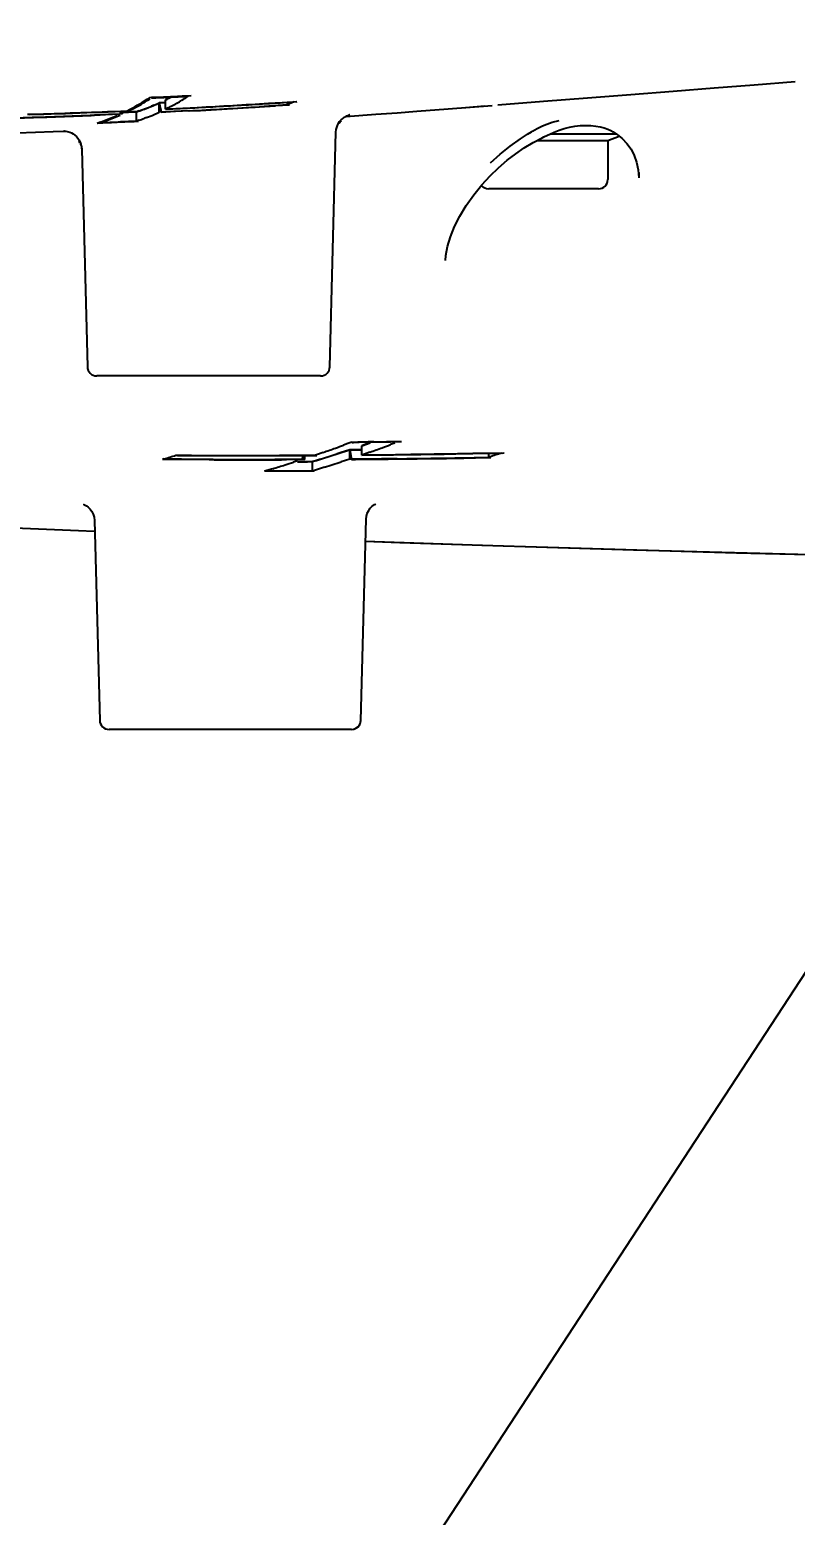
# Model space of a CAD drawing. Header units: millimetres. Extents: x 5828 to 6704, y 123 to 421.
# Drawn here: x 6414.782 to 6416.839, y 166.584 to 170.575 of the extents above; entities that cross this region are included whole.
import ezdxf
from ezdxf import colors
from ezdxf.entities.mleader import LeaderData, LeaderLine
from ezdxf.math import Vec2, Vec3

# ---------------------------------------------------------------- set-up
doc = ezdxf.new("R2010")
doc.units = ezdxf.units.MM
doc.layers.add('DIM', color=7, linetype='Continuous')
doc.layers.add('外形图', color=7, linetype='Continuous')
doc.styles.add('微软雅黑', font='msyh.ttc', dxfattribs={"height": 2.1})
doc.dimstyles.new('尺寸标注_1_20比例', dxfattribs={"dimtxt": 2.1, "dimasz": 1.7, "dimexe": 0.5, "dimexo": 0.4, "dimgap": 0.5, "dimtad": 1, "dimdec": 1, "dimlfac": 20, "dimdsep": 46, "dimtxsty": '微软雅黑', "dimcen": 0.09, "dimadec": 0, "dimazin": 0, "dimtp": 0.01, "dimtm": 0.01, "dimtfac": 1, "dimtdec": 1, "dimtofl": 0, "dimtmove": 0, "dimatfit": 3, "dimfxl": 1, "dimtolj": 1, "dimarcsym": 0})

# ---------------------------------------------------------------- blocks, each defined once
blk = doc.blocks.new('*D1555')
at = {"layer": 'Defpoints', "color": 0}
for p in [(6419.3232, 171.7979), (6421.5708, 171.7951), (6421.5708, 163.756)]:
    blk.add_point(p, dxfattribs=at)
at = {"layer": 'DIM', "color": 0, "linetype": 'ByBlock', "lineweight": -2, "ltscale": 20}
for p, q in [((6419.3232, 171.3979), (6419.3232, 163.256)), ((6421.5708, 171.3951), (6421.5708, 163.256)), ((6417.6232, 163.756), (6415.9232, 163.756)), ((6423.2708, 163.756), (6429.0049, 163.756))]:
    blk.add_line(p, q, dxfattribs=at)
at = {"layer": 'DIM', "color": 0}
for points in [[(6417.6232, 163.4727), (6417.6232, 164.0393), (6419.3232, 163.756)], [(6423.2708, 164.0393), (6423.2708, 163.4727), (6421.5708, 163.756)]]:
    blk.add_solid(points, dxfattribs=at)
at = {"layer": 'DIM', "color": 0, "insert": (6426.9878, 165.3243), "char_height": 2.1, "attachment_point": 5, "style": '微软雅黑'}
blk.add_mtext('\\A1;45', dxfattribs=at)

msp = doc.modelspace()

# ---------------------------------------------------------------- linework, layer by layer
at = {"layer": '外形图', "linetype": 'Continuous'}
for p, q in [((6415.0973, 170.3881), (6415.1041, 170.3924)), ((6415.1094, 170.3926), (6415.1041, 170.3924)), ((6415.1414, 170.394), (6415.1094, 170.3926)), ((6415.1094, 170.392), (6415.1204, 170.3924)), ((6415.1204, 170.3924), (6415.1424, 170.3934)), ((6415.1786, 170.3957), (6415.1414, 170.394)), ((6415.1911, 170.3963), (6415.1786, 170.3957)), ((6415.2159, 170.3975), (6415.1911, 170.3963)), ((6415.197, 170.396), (6415.2079, 170.3965)), ((6414.9354, 170.3525), (6414.9734, 170.354)), ((6414.9734, 170.354), (6415.0111, 170.3555)), ((6415.0052, 170.3558), (6415.0263, 170.3567)), ((6415.0111, 170.3555), (6415.0309, 170.3563)), ((6415.0261, 170.3561), (6415.0245, 170.3508)), ((6415.0263, 170.3567), (6415.0433, 170.3574)), ((6415.0309, 170.3563), (6415.0433, 170.3569)), ((6415.0312, 170.3488), (6415.0312, 170.3571)), ((6415.0364, 170.3532), (6415.0312, 170.353)), ((6415.0312, 170.353), (6415.0365, 170.3532)), ((6415.0581, 170.3542), (6415.0364, 170.3532)), ((6415.0365, 170.3532), (6415.0474, 170.3537)), ((6415.0433, 170.3569), (6415.0486, 170.3571)), ((6415.0474, 170.3537), (6415.0583, 170.3542)), ((6415.0689, 170.3547), (6415.0581, 170.3542)), ((6415.0583, 170.3542), (6415.0693, 170.3547)), ((6415.0756, 170.3569), (6415.0689, 170.3547)), ((6415.0689, 170.3296), (6415.0689, 170.3547)), ((6415.1026, 170.3876), (6415.1058, 170.3897)), ((6415.1161, 170.3725), (6415.1093, 170.3696)), ((6415.1462, 170.3793), (6415.1297, 170.3785)), ((6415.1297, 170.3533), (6415.1297, 170.3785)), ((6415.1475, 170.3542), (6415.1297, 170.3533)), ((6415.13, 170.3785), (6415.1471, 170.3794)), ((6415.13, 170.3785), (6415.1342, 170.3589)), ((6415.1342, 170.3589), (6415.1354, 170.3531)), ((6415.1475, 170.3537), (6415.1354, 170.3531)), ((6415.1539, 170.3904), (6415.1471, 170.3869)), ((6415.1471, 170.3616), (6415.1471, 170.3869)), ((6415.1538, 170.3651), (6415.1471, 170.3616)), ((6415.1471, 170.3616), (6415.1865, 170.3636)), ((6415.1691, 170.3552), (6415.1475, 170.3542)), ((6415.1739, 170.355), (6415.1475, 170.3537)), ((6415.1551, 170.3625), (6415.1936, 170.3644)), ((6415.2082, 170.3572), (6415.1691, 170.3552)), ((6415.2123, 170.357), (6415.1739, 170.355)), ((6415.1865, 170.3636), (6415.2256, 170.3656)), ((6415.1936, 170.3644), (6415.2319, 170.3664)), ((6415.4372, 170.3706), (6415.3997, 170.3682)), ((6415.4234, 170.3774), (6415.4783, 170.3809)), ((6415.4744, 170.373), (6415.4372, 170.3706)), ((6415.48, 170.3728), (6415.4419, 170.3704)), ((6415.4545, 170.3789), (6415.4739, 170.3802)), ((6415.4739, 170.3802), (6415.4918, 170.3813)), ((6415.4744, 170.373), (6415.4744, 170.3813)), ((6415.4783, 170.3809), (6415.4998, 170.3823)), ((6415.4976, 170.3812), (6415.4997, 170.3823)), ((6415.7694, 170.3521), (6415.8223, 170.356)), ((6415.8223, 170.356), (6415.9064, 170.3624)), ((6415.9064, 170.3624), (6416.0249, 170.3718)), ((6415.9525, 170.3661), (6416.0045, 170.3702)), ((6414.971, 170.3457), (6414.9473, 170.3448)), ((6414.9937, 170.3472), (6414.956, 170.3456)), ((6414.9815, 170.3257), (6414.9705, 170.3253)), ((6414.9855, 170.3463), (6414.971, 170.3457)), ((6415.0236, 170.3479), (6414.9855, 170.3463)), ((6415.0236, 170.3484), (6414.9937, 170.3472)), ((6415.0245, 170.3508), (6415.0236, 170.3479)), ((6415.0312, 170.3488), (6415.0236, 170.3484)), ((6415.025, 170.3272), (6415.0374, 170.3278)), ((6415.0363, 170.328), (6415.0254, 170.3275)), ((6415.0472, 170.3285), (6415.0363, 170.328)), ((6415.0374, 170.3278), (6415.0498, 170.3283)), ((6415.0689, 170.3296), (6415.0472, 170.3285)), ((6415.0498, 170.3283), (6415.0622, 170.3289)), ((6415.0622, 170.3289), (6415.0746, 170.3295)), ((6415.0756, 170.3318), (6415.0689, 170.3296)), ((6415.0958, 170.339), (6415.089, 170.3365)), ((6415.631, 170.3424), (6415.7116, 170.348)), ((6415.6423, 170.3465), (6415.6411, 170.3463)), ((6415.6414, 170.3463), (6415.6418, 170.3464)), ((6415.7116, 170.348), (6415.7694, 170.3521)), ((6416.16, 170.3169), (6416.1718, 170.3218)), ((6416.1717, 170.3217), (6416.1859, 170.3265)), ((6416.1859, 170.3265), (6416.2047, 170.3313)), ((6416.2183, 170.3098), (6416.2325, 170.3133)), ((6416.2325, 170.3133), (6416.2469, 170.3158)), ((6416.2469, 170.3158), (6416.2612, 170.3175)), ((6416.2612, 170.3175), (6416.2756, 170.3181)), ((6416.2756, 170.3181), (6416.2897, 170.3177)), ((6416.2897, 170.3177), (6416.3029, 170.3163)), ((6414.8451, 170.3015), (6414.8779, 170.3027)), ((6414.8754, 170.303), (6414.8746, 170.3031)), ((6414.9173, 170.2732), (6414.9195, 170.2672)), ((6415.5884, 169.6695), (6415.6049, 170.2998)), ((6416.101, 170.2823), (6416.1196, 170.2941)), ((6416.1196, 170.2941), (6416.1303, 170.3008)), ((6416.1346, 170.2721), (6416.159, 170.2848)), ((6416.1456, 170.2778), (6416.3353, 170.2778)), ((6416.159, 170.2848), (6416.1636, 170.287)), ((6416.1636, 170.287), (6416.1897, 170.2992)), ((6416.181, 170.2951), (6416.3581, 170.2951)), ((6416.2045, 170.3053), (6416.2183, 170.3098)), ((6416.3353, 170.2778), (6416.3663, 170.2891)), ((6416.3353, 170.2778), (6416.3353, 170.1726)), ((6416.3437, 170.3044), (6416.3494, 170.301)), ((6416.3602, 170.2936), (6416.3653, 170.2899)), ((6416.3653, 170.2899), (6416.3738, 170.2831)), ((6416.3738, 170.2831), (6416.3868, 170.2696)), ((6414.9195, 170.2672), (6414.9209, 170.2608)), ((6414.9209, 170.2608), (6414.9215, 170.2545)), ((6414.9215, 170.2545), (6414.9368, 169.6695)), ((6416.0648, 170.2243), (6416.0879, 170.2421)), ((6416.3868, 170.2696), (6416.3977, 170.2543)), ((6416.3977, 170.2543), (6416.4063, 170.2375)), ((6416.4063, 170.2375), (6416.4127, 170.2191)), ((6416.4127, 170.2191), (6416.417, 170.1986)), ((6416.417, 170.1986), (6416.4189, 170.1771)), ((6416.4184, 170.1912), (6416.4188, 170.1777)), ((6416.3103, 170.1476), (6416.0153, 170.1476)), ((6415.9046, 169.9926), (6415.9122, 170.0185)), ((6415.5631, 169.6451), (6414.9618, 169.6451)), ((6415.5634, 169.6451), (6414.9623, 169.6451)), ((6415.5707, 169.4395), (6415.5527, 169.4333)), ((6415.5744, 169.4246), (6415.6078, 169.4353)), ((6415.6189, 169.4389), (6415.6076, 169.4353)), ((6415.6078, 169.4353), (6415.6191, 169.4389)), ((6415.6303, 169.4427), (6415.6189, 169.4389)), ((6415.6191, 169.4389), (6415.6305, 169.4427)), ((6415.6364, 169.4631), (6415.6254, 169.4591)), ((6415.6417, 169.4465), (6415.6303, 169.4427)), ((6415.6305, 169.4427), (6415.6419, 169.4465)), ((6415.6474, 169.4672), (6415.6364, 169.4631)), ((6415.6417, 169.4214), (6415.6417, 169.4465)), ((6415.6475, 169.4465), (6415.6417, 169.4465)), ((6415.642, 169.4465), (6415.6467, 169.4208)), ((6415.642, 169.4465), (6415.6475, 169.4465)), ((6415.6475, 169.4465), (6415.6741, 169.4467)), ((6415.6538, 169.4466), (6415.6475, 169.4465)), ((6415.6481, 169.4652), (6415.6537, 169.4673)), ((6415.6537, 169.4673), (6415.6672, 169.4674)), ((6415.674, 169.4467), (6415.6538, 169.4466)), ((6415.6672, 169.4674), (6415.6806, 169.4676)), ((6415.685, 169.4613), (6415.6741, 169.4575)), ((6415.6741, 169.4324), (6415.6741, 169.4575)), ((6415.6959, 169.44), (6415.6741, 169.4324)), ((6415.6742, 169.4575), (6415.6963, 169.4652)), ((6415.6806, 169.4676), (6415.6941, 169.4678)), ((6415.6959, 169.4652), (6415.685, 169.4613)), ((6415.6941, 169.4678), (6415.714, 169.468)), ((6415.7066, 169.4681), (6415.714, 169.468)), ((6415.714, 169.468), (6415.7344, 169.4683)), ((6415.7237, 169.4334), (6415.8064, 169.4344)), ((6415.763, 169.4646), (6415.7517, 169.4603)), ((6415.7611, 169.4688), (6415.7744, 169.469)), ((6415.9271, 169.4356), (6415.9679, 169.4363)), ((6415.9679, 169.4363), (6416.0083, 169.4371)), ((6415.9729, 169.437), (6416.0187, 169.4378)), ((6416.0083, 169.4371), (6416.0163, 169.4372)), ((6416.016, 169.426), (6416.016, 169.4378)), ((6416.0163, 169.4372), (6416.0484, 169.4378)), ((6416.0187, 169.4378), (6416.0568, 169.4386)), ((6416.0528, 169.4371), (6416.0568, 169.4386)), ((6415.1427, 169.4219), (6415.1387, 169.4206)), ((6415.179, 169.4204), (6415.1387, 169.4206)), ((6415.1745, 169.421), (6415.1467, 169.4211)), ((6415.1745, 169.4318), (6415.2165, 169.4317)), ((6415.1899, 169.4209), (6415.1745, 169.421)), ((6415.2227, 169.4202), (6415.179, 169.4204)), ((6415.1791, 169.4313), (6415.2222, 169.4311)), ((6415.2327, 169.4207), (6415.1899, 169.4209)), ((6415.2165, 169.4317), (6415.2584, 169.4316)), ((6415.2645, 169.42), (6415.2227, 169.4202)), ((6415.275, 169.4206), (6415.2327, 169.4207)), ((6415.4349, 169.3957), (6415.4127, 169.389)), ((6415.4319, 169.431), (6415.4727, 169.4311)), ((6415.481, 169.4206), (6415.4405, 169.4205)), ((6415.4664, 169.4317), (6415.5168, 169.4319)), ((6415.513, 169.4201), (6415.4718, 169.42)), ((6415.4727, 169.4311), (6415.521, 169.4313)), ((6415.5132, 169.4207), (6415.481, 169.4206)), ((6415.5018, 169.4165), (6415.4907, 169.4129)), ((6415.5014, 169.4145), (6415.5282, 169.4145)), ((6415.5149, 169.4145), (6415.5019, 169.4145)), ((6415.5166, 169.4313), (6415.513, 169.4201)), ((6415.521, 169.4207), (6415.5132, 169.4207)), ((6415.5282, 169.4145), (6415.5149, 169.4145)), ((6415.5168, 169.4319), (6415.5488, 169.432)), ((6415.521, 169.4207), (6415.521, 169.4315)), ((6415.521, 169.4313), (6415.5534, 169.4315)), ((6415.5415, 169.4146), (6415.5282, 169.4145)), ((6415.5282, 169.4145), (6415.5417, 169.4146)), ((6415.5523, 169.4179), (6415.5415, 169.4146)), ((6415.5415, 169.3895), (6415.5415, 169.4146)), ((6415.5417, 169.4146), (6415.5525, 169.4178)), ((6415.5527, 169.4333), (6415.5489, 169.432)), ((6415.5632, 169.4212), (6415.5523, 169.4179)), ((6415.5632, 169.3961), (6415.5523, 169.3927)), ((6415.5525, 169.4178), (6415.5744, 169.4246)), ((6415.5742, 169.3995), (6415.5632, 169.3961)), ((6415.6303, 169.4176), (6415.6189, 169.4138)), ((6415.6417, 169.4214), (6415.6303, 169.4176)), ((6415.6477, 169.4214), (6415.6417, 169.4214)), ((6415.654, 169.4215), (6415.6477, 169.4214)), ((6415.6742, 169.4216), (6415.654, 169.4215)), ((6415.6741, 169.4324), (6415.7171, 169.4328)), ((6415.6847, 169.4217), (6415.6742, 169.4216)), ((6415.6825, 169.433), (6415.7237, 169.4334)), ((6415.7272, 169.4221), (6415.6847, 169.4217)), ((6415.7171, 169.4328), (6415.7598, 169.4333)), ((6415.7695, 169.4225), (6415.7272, 169.4221)), ((6416.016, 169.426), (6415.9759, 169.4253)), ((6415.9794, 169.4248), (6416.021, 169.4255)), ((6416.0196, 169.4274), (6416.016, 169.4261)), ((6415.4425, 169.3889), (6415.4127, 169.389)), ((6415.4343, 169.3895), (6415.4207, 169.3896)), ((6415.4613, 169.3895), (6415.4343, 169.3895)), ((6415.4748, 169.3894), (6415.4613, 169.3895)), ((6415.4872, 169.3889), (6415.4723, 169.3889)), ((6415.4882, 169.3894), (6415.4748, 169.3894)), ((6415.502, 169.3889), (6415.4872, 169.3889)), ((6415.5016, 169.3894), (6415.4882, 169.3894)), ((6415.5415, 169.3895), (6415.5016, 169.3894)), ((6415.5464, 169.3889), (6415.502, 169.3889)), ((6415.5523, 169.3927), (6415.5415, 169.3895)), ((6415.7122, 169.3012), (6415.7116, 169.3011)), ((6415.7124, 169.3013), (6415.7122, 169.3012)), ((6414.955, 169.2654), (6414.956, 169.2566)), ((6414.956, 169.2566), (6414.9701, 168.7194)), ((6415.6716, 168.7194), (6415.6857, 169.2601)), ((6414.9125, 169.2299), (6414.9549, 169.2283)), ((6415.6463, 168.6951), (6414.995, 168.6951)), ((6415.6466, 168.6951), (6414.9953, 168.6951))]:
    msp.add_line(p, q, dxfattribs=at)
for points in [[(6416.0402, 170.373), (6416.1621, 170.3828), (6416.2812, 170.3923), (6416.3975, 170.4015), (6416.5109, 170.4104), (6416.6214, 170.419), (6416.729, 170.4273), (6416.8392, 170.4357)], [(6415.6049, 170.2998), (6415.6056, 170.307), (6415.6076, 170.3147), (6415.6107, 170.3219), (6415.6147, 170.3282), (6415.6189, 170.3331), (6415.623, 170.3369), (6415.6271, 170.34), (6415.631, 170.3423), (6415.6342, 170.3439), (6415.6368, 170.3449), (6415.6389, 170.3456), (6415.6404, 170.3461), (6415.6414, 170.3463)], [(6416.1303, 170.3008), (6416.1329, 170.3024), (6416.1456, 170.3098), (6416.16, 170.3169)], [(6416.3029, 170.3163), (6416.3149, 170.3142), (6416.3258, 170.3115), (6416.3354, 170.3082), (6416.3437, 170.3044)], [(6414.5629, 170.293), (6414.5974, 170.2939), (6414.6483, 170.2952), (6414.6986, 170.2967), (6414.7481, 170.2982), (6414.797, 170.2998), (6414.8451, 170.3015)], [(6414.8748, 170.303), (6414.8745, 170.303), (6414.8742, 170.3031), (6414.8743, 170.303), (6414.8747, 170.303), (6414.8754, 170.303), (6414.8768, 170.3029), (6414.8791, 170.3026), (6414.8822, 170.302), (6414.8857, 170.3011), (6414.8898, 170.2997), (6414.8942, 170.2977), (6414.8987, 170.2952), (6414.9031, 170.292), (6414.9073, 170.2881), (6414.9111, 170.2837), (6414.9145, 170.2787), (6414.9173, 170.2732)], [(6416.0203, 170.2177), (6416.0463, 170.241), (6416.073, 170.2624), (6416.101, 170.2823)], [(6416.1897, 170.2992), (6416.1911, 170.2998), (6416.2045, 170.3053)], [(6416.3495, 170.301), (6416.3549, 170.2973), (6416.3602, 170.2936)], [(6416.0879, 170.2421), (6416.1109, 170.2579), (6416.1346, 170.2721)], [(6415.9972, 170.1586), (6416.0193, 170.1826), (6416.0419, 170.2045), (6416.0648, 170.2243)], [(6415.9122, 170.0185), (6415.9232, 170.0461), (6415.9373, 170.0741), (6415.9546, 170.1028), (6415.9751, 170.1316), (6415.9972, 170.1586)], [(6415.8993, 169.9555), (6415.9004, 169.9687), (6415.9046, 169.9926)], [(6415.6835, 169.2009), (6415.9966, 169.1902), (6416.4048, 169.1777), (6416.8458, 169.1658), (6417.3116, 169.1553), (6417.7889, 169.147), (6418.2728, 169.1416), (6418.7599, 169.14), (6419.2379, 169.1431), (6419.6867, 169.1512), (6420.1137, 169.1649), (6420.5438, 169.1857), (6420.9894, 169.2168), (6421.4248, 169.2582), (6421.8248, 169.3076), (6422.1865, 169.3627), (6422.5345, 169.4261), (6422.8905, 169.5021), (6423.2622, 169.5943), (6423.2799, 169.5994)], [(6415.6834, 169.2009), (6415.7762, 169.1976), (6416.0538, 169.1884), (6416.3543, 169.1792), (6416.6813, 169.17), (6417.0312, 169.1613), (6417.4084, 169.1533), (6417.8182, 169.1465), (6418.2526, 169.1418), (6418.6938, 169.14), (6419.1326, 169.142), (6419.5678, 169.1485), (6419.9902, 169.1603), (6420.3959, 169.1776), (6420.7796, 169.2008), (6421.1339, 169.2292), (6421.4571, 169.2618), (6421.7616, 169.299), (6422.0618, 169.3425), (6422.3626, 169.3934), (6422.666, 169.4527), (6422.9804, 169.5231)], [(6414.9282, 169.2989), (6414.9275, 169.2991), (6414.9269, 169.2992), (6414.9274, 169.2991), (6414.9288, 169.2986), (6414.9311, 169.2975), (6414.9346, 169.2955), (6414.9392, 169.2921), (6414.9441, 169.2872), (6414.9487, 169.2811), (6414.9524, 169.2738), (6414.955, 169.2654)], [(6415.6857, 169.2601), (6415.6866, 169.2681), (6415.689, 169.2764), (6415.6927, 169.2838), (6415.6971, 169.2899), (6415.7013, 169.2942), (6415.7049, 169.2971), (6415.7082, 169.2992), (6415.7107, 169.3006), (6415.7122, 169.3012), (6415.7124, 169.3013)], [(6413.9883, 169.2706), (6414.2832, 169.257), (6414.5909, 169.2434), (6414.9125, 169.2299)]]:
    msp.add_lwpolyline(points, dxfattribs=at)
for centre, radius, start, end in [((6414.7687, 178.9301), 8.5449, 272.50608, 272.72642), ((6414.8757, 170.9285), 0.6059, 296.6421, 298.0935), ((6414.8698, 170.9393), 0.6181, 297.3654, 298.1301), ((6414.9116, 175.917), 5.5285, 272.7332, 272.9593), ((6414.8391, 170.9683), 0.6805, 300.1448, 302.8093), ((6414.2471, 188.9174), 18.5771, 271.62999, 272.33875), ((6414.2562, 188.5474), 18.2076, 271.65405, 272.13776), ((6414.7797, 170.8938), 0.6003, 296.6093, 298.0647), ((6414.7669, 170.9177), 0.6274, 298.0703, 300.1872), ((6414.9081, 170.8543), 0.5249, 287.8814, 291.7719), ((6414.9083, 170.8527), 0.5232, 288.6446, 290.9895), ((6414.7474, 170.9512), 0.6661, 300.1881, 302.2231), ((6414.901, 170.872), 0.5439, 290.9846, 292.5186), ((6414.898, 170.8806), 0.5531, 291.7314, 294.026), ((6414.8907, 170.8963), 0.5703, 293.2769, 294.7774), ((6414.8932, 170.8673), 0.5658, 293.2017, 294.7133), ((6414.8704, 170.9137), 0.6175, 297.3196, 298.7433), ((6414.8596, 170.9335), 0.6401, 298.7436, 300.1298), ((6414.1336, 190.8205), 20.4915, 273.00614, 273.54238), ((6414.1277, 190.9431), 20.6147, 273.0158, 273.65512), ((6414.1597, 190.6552), 20.3175, 273.0071, 273.44128), ((6414.1365, 191.1513), 20.8137, 273.01702, 273.5449), ((6414.1167, 191.3784), 21.0421, 273.44007, 273.64534), ((6415.4217, 170.5002), 0.1375, 292.5264, 293.3969), ((6414.2231, 189.0132), 18.6824, 271.63394, 272.22156), ((6414.2311, 188.7353), 18.4039, 271.66076, 272.25746), ((6414.8146, 170.7957), 0.494, 287.465, 290.7482), ((6414.104, 190.5874), 20.2811, 272.42712, 272.6027), ((6414.8107, 170.8259), 0.5257, 287.6971, 293.9937), ((6414.7639, 175.935), 5.6135, 272.2212, 272.4459), ((6414.7863, 170.869), 0.5726, 290.7979, 293.7334), ((6414.6665, 178.2158), 7.8964, 272.44588, 272.605), ((6414.9097, 170.8259), 0.5212, 288.5598, 290.1221), ((6414.9011, 170.8486), 0.5455, 290.9035, 293.2061), ((6415.6644, 170.2889), 0.0621, 137.9991, 146.4194), ((6414.8686, 170.2469), 0.0541, 26.6584, 32.7069), ((6416.0153, 170.1726), 0.025, 218.8905, 270), ((6416.3103, 170.1726), 0.025, 270, 0), ((6414.9618, 169.6701), 0.025, 181.5, 270), ((6415.5634, 169.6701), 0.025, 270, 358.5), ((6414.4939, 172.8788), 3.6191, 287.1846, 287.9223), ((6414.2505, 173.2213), 4.0056, 289.2436, 289.7415), ((6414.2754, 173.1529), 3.9328, 289.736, 290.0756), ((6415.7013, 168.241), 1.2271, 89.7513, 90.4446), ((6414.5916, 172.5611), 3.3107, 289.4858, 290.0972), ((6414.5858, 172.577), 3.3276, 290.0972, 290.5099), ((6415.5888, 179.117), 9.6498, 270.86443, 271.0231), ((6415.7243, 170.5827), 1.1148, 270.6238, 271.3893), ((6415.3776, 202.6634), 33.2323, 270.65894, 270.94731), ((6415.3672, 203.569), 34.1374, 270.73719, 271.01671), ((6413.9582, 173.2651), 4.0216, 287.1285, 287.6039), ((6415.3434, 208.5389), 39.108, 269.82249, 270.12972), ((6415.3515, 211.3513), 41.9198, 269.87283, 270.15703), ((6415.367, 232.3653), 62.9454, 269.906676, 270.095422), ((6415.3809, 208.8053), 39.3848, 269.84607, 270.08683), ((6414.1865, 173.5198), 4.3089, 286.8414, 287.3062), ((6414.0395, 173.9936), 4.805, 287.2993, 287.5782), ((6414.509, 172.8091), 3.572, 287.3491, 288.1023), ((6415.4565, 196.8541), 27.434, 270.39728, 270.57094), ((6415.3684, 206.5392), 37.1195, 270.55796, 270.94313), ((6415.4155, 202.7936), 33.373, 270.60784, 270.96219), ((6414.995, 168.7201), 0.025, 181.5, 270), ((6415.6466, 168.7201), 0.025, 270, 358.5), ((6415.6463, 168.7201), 0.025, 270, 328.9918)]:
    msp.add_arc(centre, radius, start, end, dxfattribs=at)
for points in [[(6415.0433, 170.3574), (6415.0618, 170.3667), (6415.0798, 170.377), (6415.0973, 170.3881)], [(6415.6473, 169.4672), (6415.6622, 169.4674), (6415.677, 169.4679), (6415.6918, 169.468)]]:
    msp.add_open_spline(points, degree=3, dxfattribs=at)
for points, knots in [([(6415.4918, 170.3813), (6415.4892, 170.38), (6415.4841, 170.3775), (6415.4789, 170.3751), (6415.4763, 170.3739)], [0, 0, 0, 0, 0.503188, 1, 1, 1, 1]), ([(6414.917, 170.2712), (6414.9176, 170.2699), (6414.9188, 170.2673), (6414.9197, 170.2645), (6414.9201, 170.2632)], [0, 0, 0, 0, 0.505667, 1, 1, 1, 1]), ([(6414.9201, 170.2632), (6414.9205, 170.2617), (6414.9212, 170.2589), (6414.9214, 170.256), (6414.9215, 170.2545)], [0, 0, 0, 0, 0.505341, 1, 1, 1, 1]), ([(6415.714, 169.468), (6415.7178, 169.468), (6415.7252, 169.468), (6415.7327, 169.468), (6415.7364, 169.468)], [0, 0, 0, 0, 0.500019, 1, 1, 1, 1]), ([(6415.7513, 169.4683), (6415.7563, 169.4684), (6415.7662, 169.4687), (6415.7761, 169.4689), (6415.7811, 169.469)], [0, 0, 0, 0, 0.500006, 1, 1, 1, 1]), ([(6416.0484, 169.4378), (6416.0436, 169.4361), (6416.034, 169.4325), (6416.0244, 169.429), (6416.0196, 169.4274)], [0, 0, 0, 0, 0.500731, 1, 1, 1, 1]), ([(6415.4723, 169.3889), (6415.4673, 169.3889), (6415.4574, 169.3889), (6415.4475, 169.3889), (6415.4425, 169.3889)], [0, 0, 0, 0, 0.500017, 1, 1, 1, 1])]:
    msp.add_open_spline(points, degree=3, knots=knots, dxfattribs=at)

# ---------------------------------------------------------------- dimensions: what is measured, and where the dimension line sits
at = {"layer": 'DIM', "linetype": 'ByBlock', "ltscale": 20}
dim = msp.add_linear_dim(base=(6421.5708, 163.756), p1=(6419.3232, 171.7979), p2=(6421.5708, 171.7951), dimstyle='尺寸标注_1_20比例', dxfattribs=at)
dim.commit()
dim.dimension.update_dxf_attribs({"geometry": '*D1555', "text_midpoint": (6426.9878, 163.756), "dimtype": 160})

# ---------------------------------------------------------------- leaders
at = {"layer": '外形图'}
ml = msp.add_multileader_mtext('Standard', dxfattribs=at)
ml.set_content('2×M12{\\A1;\\C256; depth20}', style='微软雅黑')
ml.set_leader_properties()
ml.build(insert=Vec2(0, 0))
ml.multileader.update_dxf_attribs({"text_left_attachment_type": 5, "text_right_attachment_type": 5, "dogleg_length": 0.15, "arrow_head_size": 1.7})
ctx = ml.context
ctx.base_point, ctx.char_height, ctx.arrow_head_size, ctx.landing_gap_size, ctx.plane_origin = Vec3(6390.415, 161.3493), 2.1, 1.7, 0.3, Vec3(6419.3232, 171.7979)
ctx.left_attachment, ctx.right_attachment, ctx.text_align_type = 5, 5, 2
notes = []
notes.append((ctx, [(0, (1, 1, 0), (6412.4876, 161.3493), (-1, 0), 0.15, [(0, [(6419.3232, 171.7979)], 0, [])])]))
ctx.mtext.insert, ctx.mtext.alignment, ctx.mtext.flow_direction = Vec3(6412.0376, 164.2587), 3, 5
for ctx, leaders in notes:
    for number, flags, end, landing, length, lines in leaders:
        leader = LeaderData()
        leader.index, (leader.has_last_leader_line, leader.has_dogleg_vector, leader.attachment_direction) = number, flags
        leader.last_leader_point, leader.dogleg_vector, leader.dogleg_length = Vec3(end), Vec3(landing), length
        for number, points, colour, breaks in lines:
            line = LeaderLine()
            line.index, line.vertices, line.color, line.breaks = number, Vec3.list(points), colors.encode_raw_color(colour), breaks
            leader.lines.append(line)
        ctx.leaders.append(leader)

doc.saveas('drawing.dxf')
